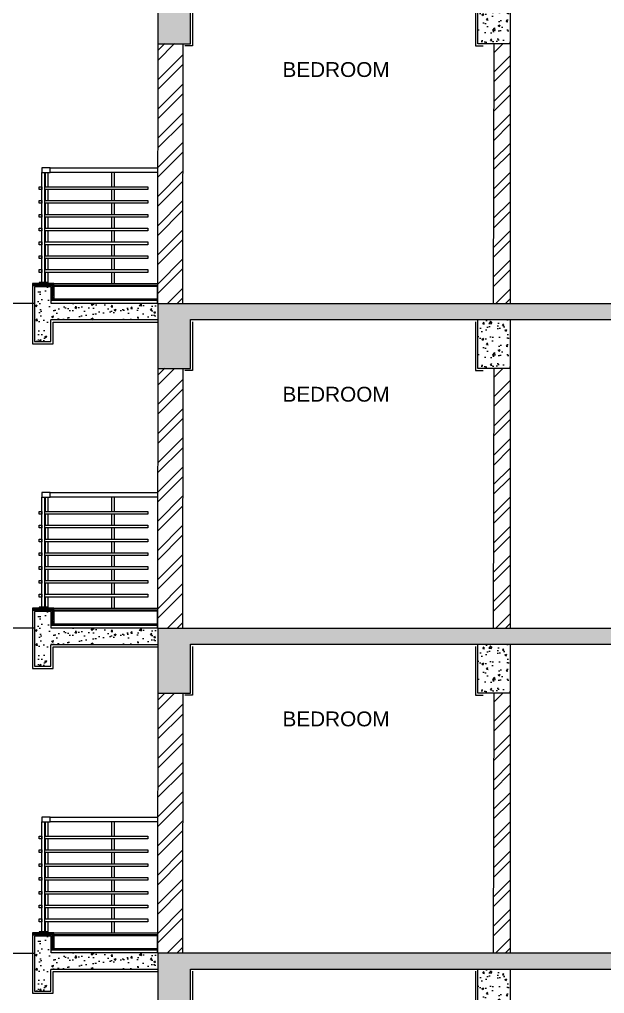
# Model space of a CAD drawing. Header units: metres. Extents: x 29392 to 32022, y 3934 to 33962.
# Drawn here: x 29696.84 to 29702.25, y 4068.81 to 4077.81 of the extents above; entities that cross this region are included whole.
import ezdxf

# ---------------------------------------------------------------- set-up
doc = ezdxf.new("R2010")
doc.units = ezdxf.units.M
doc.linetypes.add('HIDDEN', pattern=[0.375, 0.25, -0.125])
doc.linetypes.add('HIDDEN2', pattern=[4.7625, 3.175, -1.5875])
for name, color, linetype in [('20-HIDE', 11, 'HIDDEN'), ('33-SHADE', 251, 'Continuous'), ('DOOR-WIN', 6, 'Continuous'), ('ELE-1', 15, 'Continuous')]:
    doc.layers.add(name, color=color, linetype=linetype)
for name, color, linetype, lineweight in [('HATCH', 250, 'Continuous', 13), ('NAMES', 252, 'Continuous', 15), ('PLASTER', 252, 'Continuous', 15)]:
    doc.layers.add(name, color=color, linetype=linetype, lineweight=lineweight)
doc.styles.get("Standard").update_dxf_attribs({"font": 'arial.ttf'})

# ---------------------------------------------------------------- blocks, each defined once
blk = doc.blocks.new('uedu')
at = {"layer": '33-SHADE'}
h = blk.add_hatch(dxfattribs=at)
h.set_pattern_fill('ANSI31', color=253, scale=50, style=0)
h.set_pattern_definition([(45, (1783846.1323, 271602.1625), (-4.41941738, 4.41941738), [])])
h.paths.add_polyline_path([(1862003.6, 40806), (1861928.6, 40806), (1861928.6, 40798), (1862003.6, 40798)])
at = {"layer": '20-HIDE', "color": 5, "linetype": 'Continuous', "lineweight": 25}
blk.add_lwpolyline([(1862003.6, 40806), (1861928.6, 40806), (1861928.6, 40798), (1862003.6, 40798)], close=True, dxfattribs=at)
at = {"layer": 'DOOR-WIN', "color": 7}
for points in [[(1861953.6, 41803), (1862028.6, 41803), (1862028.6, 41843), (1861953.6, 41843)], [(1861928.6, 41673), (1861953.6, 41673), (1861953.6, 41648), (1861928.6, 41648)], [(1861928.6, 41548), (1861953.6, 41548), (1861953.6, 41523), (1861928.6, 41523)], [(1861928.6, 41423), (1861953.6, 41423), (1861953.6, 41398), (1861928.6, 41398)], [(1861928.6, 41298), (1861953.6, 41298), (1861953.6, 41273), (1861928.6, 41273)], [(1861928.6, 41173), (1861953.6, 41173), (1861953.6, 41148), (1861928.6, 41148)], [(1861928.6, 41048), (1861953.6, 41048), (1861953.6, 41023), (1861928.6, 41023)], [(1861928.6, 40923), (1861953.6, 40923), (1861953.6, 40898), (1861928.6, 40898)]]:
    blk.add_lwpolyline(points, close=True, dxfattribs=at)
at = {"layer": 'ELE-1'}
blk.add_lwpolyline([(1861953.6, 40806), (1861953.6, 41803), (1861978.6, 41803), (1861978.6, 40806)], dxfattribs=at)
blk = doc.blocks.new('afshfh')
for p, q in [((1864155.9, 113886.6), (1864155.9, 113887.3)), ((1864166.7, 113887.4), (1864156, 113887.4)), ((1864156, 113886.4), (1864166.7, 113886.4)), ((1864159.6, 113886.3), (1864160.1, 113886.4)), ((1864159.6, 113886.3), (1864162.6, 113885.2)), ((1864159.6, 113886.3), (1864163.1, 113885.4)), ((1864160.1, 113885.5), (1864159.6, 113885.4)), ((1864159.6, 113885.4), (1864162.6, 113884.3)), ((1864159.6, 113885.4), (1864163.1, 113884.4)), ((1864160.1, 113884.6), (1864159.6, 113884.4)), ((1864159.6, 113884.4), (1864162.6, 113883.4)), ((1864159.6, 113884.4), (1864163.1, 113883.5)), ((1864160.1, 113883.6), (1864159.6, 113883.5)), ((1864159.6, 113883.5), (1864162.6, 113882.4)), ((1864159.6, 113883.5), (1864163.1, 113882.6)), ((1864160.1, 113882.7), (1864159.6, 113882.6)), ((1864159.6, 113882.6), (1864162.6, 113881.5)), ((1864159.6, 113882.6), (1864163.1, 113881.6)), ((1864160.1, 113881.8), (1864159.6, 113881.6)), ((1864159.6, 113881.6), (1864162.6, 113880.6)), ((1864159.6, 113881.6), (1864163.1, 113880.7)), ((1864160.1, 113880.8), (1864159.6, 113880.7)), ((1864159.6, 113880.7), (1864162.6, 113879.6)), ((1864159.6, 113880.7), (1864163.1, 113879.8)), ((1864160.1, 113879.9), (1864159.6, 113879.8)), ((1864159.6, 113879.8), (1864162.6, 113878.7)), ((1864159.6, 113879.8), (1864163.1, 113878.8)), ((1864160.1, 113879), (1864159.6, 113878.8)), ((1864159.6, 113878.8), (1864162.6, 113877.8)), ((1864159.6, 113878.8), (1864163.1, 113877.9)), ((1864160.1, 113878), (1864159.6, 113877.9)), ((1864159.6, 113877.9), (1864162.6, 113876.8)), ((1864159.6, 113877.9), (1864163.1, 113877)), ((1864160.1, 113877.1), (1864159.6, 113877)), ((1864159.6, 113877), (1864162.6, 113875.9)), ((1864159.6, 113877), (1864163.1, 113876)), ((1864163.1, 113885.4), (1864160.1, 113886.4)), ((1864160.1, 113886.1), (1864160.1, 113885.5)), ((1864163.1, 113884.4), (1864160.1, 113885.5)), ((1864160.1, 113885.2), (1864160.1, 113884.6)), ((1864163.1, 113883.5), (1864160.1, 113884.6)), ((1864160.1, 113884.2), (1864160.1, 113883.6)), ((1864163.1, 113882.6), (1864160.1, 113883.6)), ((1864160.1, 113883.3), (1864160.1, 113882.7)), ((1864163.1, 113881.6), (1864160.1, 113882.7)), ((1864160.1, 113882.4), (1864160.1, 113881.8)), ((1864163.1, 113880.7), (1864160.1, 113881.8)), ((1864160.1, 113881.4), (1864160.1, 113880.8)), ((1864163.1, 113879.8), (1864160.1, 113880.8)), ((1864160.1, 113880.5), (1864160.1, 113879.9)), ((1864163.1, 113878.8), (1864160.1, 113879.9)), ((1864160.1, 113879.6), (1864160.1, 113879)), ((1864163.1, 113877.9), (1864160.1, 113879)), ((1864160.1, 113878.7), (1864160.1, 113878)), ((1864163.1, 113877), (1864160.1, 113878)), ((1864160.1, 113877.7), (1864160.1, 113877.1)), ((1864163.1, 113876), (1864160.1, 113877.1)), ((1864160.1, 113876.8), (1864160.1, 113876.2)), ((1864162.6, 113886.4), (1864162.6, 113885.5)), ((1864163.1, 113885.4), (1864162.6, 113885.2)), ((1864162.6, 113885.2), (1864162.6, 113884.6)), ((1864163.1, 113884.4), (1864162.6, 113884.3)), ((1864162.6, 113884.3), (1864162.6, 113883.7)), ((1864163.1, 113883.5), (1864162.6, 113883.4)), ((1864162.6, 113883.4), (1864162.6, 113882.7)), ((1864163.1, 113882.6), (1864162.6, 113882.4)), ((1864162.6, 113882.4), (1864162.6, 113881.8)), ((1864163.1, 113881.6), (1864162.6, 113881.5)), ((1864162.6, 113881.5), (1864162.6, 113880.9)), ((1864163.1, 113880.7), (1864162.6, 113880.6)), ((1864162.6, 113880.6), (1864162.6, 113879.9)), ((1864163.1, 113879.8), (1864162.6, 113879.6)), ((1864162.6, 113879.6), (1864162.6, 113879)), ((1864163.1, 113878.8), (1864162.6, 113878.7)), ((1864162.6, 113878.7), (1864162.6, 113878.1)), ((1864163.1, 113877.9), (1864162.6, 113877.8)), ((1864162.6, 113877.8), (1864162.6, 113877.1)), ((1864163.1, 113877), (1864162.6, 113876.8)), ((1864162.6, 113876.8), (1864162.6, 113876.2)), ((1864166.9, 113886.6), (1864166.9, 113887.3)), ((1864160.1, 113876.2), (1864159.6, 113876)), ((1864159.6, 113876), (1864162.6, 113875)), ((1864159.6, 113876), (1864163.1, 113875.1)), ((1864160.1, 113875.2), (1864159.6, 113875.1)), ((1864159.6, 113875.1), (1864162.6, 113874)), ((1864159.6, 113875.1), (1864163.1, 113874.2)), ((1864160.1, 113874.3), (1864159.6, 113874.2)), ((1864159.6, 113874.2), (1864162.6, 113873.1)), ((1864159.6, 113874.2), (1864163.1, 113873.2)), ((1864160.1, 113873.4), (1864159.6, 113873.2)), ((1864159.6, 113873.2), (1864162.6, 113872.2)), ((1864159.6, 113873.2), (1864163.1, 113872.3)), ((1864160.1, 113872.4), (1864159.6, 113872.3)), ((1864159.6, 113872.3), (1864162.6, 113871.2)), ((1864159.6, 113872.3), (1864163.1, 113871.4)), ((1864160.1, 113871.5), (1864159.6, 113871.4)), ((1864159.6, 113871.4), (1864162.6, 113870.3)), ((1864159.6, 113871.4), (1864163.1, 113870.4)), ((1864160.1, 113870.6), (1864159.6, 113870.4)), ((1864159.6, 113870.4), (1864162.6, 113869.4)), ((1864159.6, 113870.4), (1864163.1, 113869.5)), ((1864160.1, 113869.6), (1864159.6, 113869.5)), ((1864159.6, 113869.5), (1864162.6, 113868.4)), ((1864159.6, 113869.5), (1864163.1, 113868.6)), ((1864163.1, 113875.1), (1864160.1, 113876.2)), ((1864160.1, 113875.9), (1864160.1, 113875.2)), ((1864163.1, 113874.2), (1864160.1, 113875.2)), ((1864160.1, 113874.9), (1864160.1, 113874.3)), ((1864163.1, 113873.2), (1864160.1, 113874.3)), ((1864160.1, 113874), (1864160.1, 113873.4)), ((1864163.1, 113872.3), (1864160.1, 113873.4)), ((1864160.1, 113873.1), (1864160.1, 113872.4)), ((1864163.1, 113871.4), (1864160.1, 113872.4)), ((1864160.1, 113872.1), (1864160.1, 113871.5)), ((1864163.1, 113870.4), (1864160.1, 113871.5)), ((1864160.1, 113871.2), (1864160.1, 113870.6)), ((1864163.1, 113869.5), (1864160.1, 113870.6)), ((1864160.1, 113870.3), (1864160.1, 113869.6)), ((1864163.1, 113868.6), (1864160.1, 113869.6)), ((1864160.1, 113869.3), (1864160.1, 113865.4)), ((1864161.4, 113864.2), (1864160.1, 113867.9)), ((1864161.4, 113864.2), (1864160.1, 113865.4)), ((1864160.7, 113868.3), (1864160.2, 113868.1)), ((1864161.4, 113864.2), (1864162.6, 113865.4)), ((1864162.6, 113865.4), (1864162, 113867.7)), ((1864163.1, 113876), (1864162.6, 113875.9)), ((1864162.6, 113875.9), (1864162.6, 113875.3)), ((1864163.1, 113875.1), (1864162.6, 113875)), ((1864162.6, 113875), (1864162.6, 113874.3)), ((1864163.1, 113874.2), (1864162.6, 113874)), ((1864162.6, 113874), (1864162.6, 113873.4)), ((1864163.1, 113873.2), (1864162.6, 113873.1)), ((1864162.6, 113873.1), (1864162.6, 113872.5)), ((1864163.1, 113872.3), (1864162.6, 113872.2)), ((1864162.6, 113872.2), (1864162.6, 113871.5)), ((1864163.1, 113871.4), (1864162.6, 113871.2)), ((1864162.6, 113871.2), (1864162.6, 113870.6)), ((1864163.1, 113870.4), (1864162.6, 113870.3)), ((1864162.6, 113870.3), (1864162.6, 113869.7)), ((1864163.1, 113869.5), (1864162.6, 113869.4)), ((1864162.6, 113869.4), (1864162.6, 113868.7)), ((1864163.1, 113868.6), (1864162.6, 113868.4)), ((1864162.6, 113868.4), (1864162.6, 113865.4))]:
    blk.add_line(p, q)
for centre, radius, start, end in [((1864156, 113887.3), 0.15, 90, 180), ((1864156, 113886.6), 0.15, 180, 270), ((1864161.4, 113883.4), 5.5, 46.6602, 133.3398), ((1864166.7, 113887.3), 0.15, 0, 90), ((1864166.7, 113886.6), 0.15, 270, 0), ((1864160.3, 113867.9), 0.15, 111.57553, 198.16903), ((1864161.1, 113867.3), 1, 21.57553, 111.57553)]:
    blk.add_arc(centre, radius, start, end)

msp = doc.modelspace()

# ---------------------------------------------------------------- hatches: boundary and pattern name
at = {"transparency": 16777216}
h = msp.add_hatch(dxfattribs=at)
h.set_pattern_fill('ANSI33', scale=0.051055)
h.set_pattern_definition([(135, (31594.022349, 4032.76932), (0.00902539052, 0.00902539052), []), (135, (31594.013324, 4032.76932), (0.00902539052, 0.00902539052), [0.00638191484, -0.00319095742])])
h.paths.add_polyline_path([(29696.9638, 4075.3716), (29697.1599, 4075.3716), (29697.1599, 4075.3522), (29696.9638, 4075.3522)])
h.paths.add_polyline_path([(29697.1476, 4075.3461), (29697.1599, 4075.3461), (29697.1599, 4075.2246), (29697.1476, 4075.2246)])
h = msp.add_hatch(dxfattribs=at)
h.set_pattern_fill('ANSI33', scale=0.051055, angle=45, style=0)
h.set_pattern_definition([(90, (31594.104037, 4032.76932), (0.01276382968, 3e-18), []), (90, (31594.097656, 4032.775702), (0.01276382968, 3e-18), [0.00638191484, -0.00319095742])])
h.paths.add_polyline_path([(29698.1157, 4075.2246), (29698.1157, 4075.2123), (29697.1354, 4075.2123), (29697.1354, 4075.2246)])
h = msp.add_hatch(dxfattribs=at)
h.set_pattern_fill('ANSI33', scale=0.051055)
h.set_pattern_definition([(135, (31594.022349, 4029.76932), (0.00902539052, 0.00902539052), []), (135, (31594.013324, 4029.76932), (0.00902539052, 0.00902539052), [0.00638191484, -0.00319095742])])
h.paths.add_polyline_path([(29696.9638, 4072.3716), (29697.1599, 4072.3716), (29697.1599, 4072.3522), (29696.9638, 4072.3522)])
h.paths.add_polyline_path([(29697.1476, 4072.3461), (29697.1599, 4072.3461), (29697.1599, 4072.2246), (29697.1476, 4072.2246)])
h = msp.add_hatch(dxfattribs=at)
h.set_pattern_fill('ANSI33', scale=0.051055, angle=45, style=0)
h.set_pattern_definition([(90, (31594.104037, 4029.76932), (0.01276382968, 3e-18), []), (90, (31594.097656, 4029.775702), (0.01276382968, 3e-18), [0.00638191484, -0.00319095742])])
h.paths.add_polyline_path([(29698.1157, 4072.2246), (29698.1157, 4072.2123), (29697.1354, 4072.2123), (29697.1354, 4072.2246)])
h = msp.add_hatch(dxfattribs=at)
h.set_pattern_fill('ANSI33', scale=0.051055)
h.set_pattern_definition([(135, (31594.022349, 4026.76932), (0.00902539052, 0.00902539052), []), (135, (31594.013324, 4026.76932), (0.00902539052, 0.00902539052), [0.00638191484, -0.00319095742])])
h.paths.add_polyline_path([(29696.9638, 4069.3716), (29697.1599, 4069.3716), (29697.1599, 4069.3522), (29696.9638, 4069.3522)])
h.paths.add_polyline_path([(29697.1476, 4069.3461), (29697.1599, 4069.3461), (29697.1599, 4069.2246), (29697.1476, 4069.2246)])
h = msp.add_hatch(dxfattribs=at)
h.set_pattern_fill('ANSI33', scale=0.051055, angle=45, style=0)
h.set_pattern_definition([(90, (31594.104037, 4026.76932), (0.01276382968, 3e-18), []), (90, (31594.097656, 4026.775702), (0.01276382968, 3e-18), [0.00638191484, -0.00319095742])])
h.paths.add_polyline_path([(29698.1157, 4069.2246), (29698.1157, 4069.2123), (29697.1354, 4069.2123), (29697.1354, 4069.2246)])
at = {"layer": 'HATCH', "transparency": 16777216}
h = msp.add_hatch(dxfattribs=at)
h.set_pattern_fill('AR-CONC', color=256, scale=0.001)
h.set_pattern_definition([(50, (27763.88038, 3415.42546), (0.182184669, -0.015939086), [0.01905, -0.20955]), (355, (27763.88038, 3415.42546), (-0.035243421, 0.191056845), [0.01524, -0.167640584]), (100.451445, (27763.89556, 3415.42413), (0.146941247, 0.175117752), [0.016190009, -0.178090245]), (46.1842, (27763.88038, 3415.47626), (0.27107904, -0.042042328), [0.028575, -0.314325]), (96.635558, (27763.90297, 3415.47276), (0.237404134, 0.247426125), [0.024285023, -0.26713561]), (351.184151, (27763.88038, 3415.47626), (0.237404134, 0.247426125), [0.022859967, -0.251459732]), (21, (27763.90578, 3415.46356), (0.151614391, -0.102265198), [0.01905, -0.20955]), (326, (27763.90578, 3415.46356), (0.061802028, 0.184187966), [0.01524, -0.16764]), (71.451445, (27763.91842, 3415.45504), (0.21341642, 0.081922769), [0.016190009, -0.178089938]), (37.5, (27763.88038, 3415.42546), (0.0030886033, 0.0845550389), [0, -0.165608, 0, -0.17018, 0, -0.168275]), (7.5, (27763.88038, 3415.42546), (0.0668196625, 0.100180575), [0, -0.097028, 0, -0.161798, 0, -0.064135]), (327.5, (27763.82374, 3415.42546), (0.1355905952, -0.005728744), [0, -0.0635, 0, -0.19812, 0, -0.26289]), (317.5, (27763.79834, 3415.42546), (0.1481291814, 0.025426491), [0, -0.08255, 0, -0.131572, 0, -0.18669])])
h.paths.add_polyline_path([(29702.6751, 4077.8068), (29703.7953, 4077.8068), (29703.7953, 4077.9568), (29702.3751, 4077.9568), (29702.3751, 4077.3568), (29702.6751, 4077.3568)])
h.paths.add_polyline_path([(29698.1203, 4077.5871), (29698.4208, 4077.5868), (29698.4208, 4078.0368), (29702.3751, 4078.0368), (29702.3751, 4078.1868), (29698.1208, 4078.1871)])
h = msp.add_hatch(dxfattribs=at)
h.set_pattern_fill('AR-CONC', color=256, scale=0.001)
h.set_pattern_definition([(50, (27323.3869, 3361.19325), (0.182184669, -0.0159390855), [0.01905, -0.20955]), (355, (27323.3869, 3361.19325), (-0.035243421, 0.191056845), [0.01524, -0.167640584]), (100.451445, (27323.40208, 3361.19192), (0.146941247, 0.175117752), [0.016190009, -0.178090245]), (46.1842, (27323.3869, 3361.24405), (0.27107904, -0.042042328), [0.028575, -0.314325]), (96.635558, (27323.40949, 3361.24054), (0.237404134, 0.247426125), [0.024285023, -0.267135608]), (351.184151, (27323.3869, 3361.24405), (0.237404134, 0.247426125), [0.022859967, -0.251459732]), (21, (27323.4123, 3361.23135), (0.151614391, -0.102265198), [0.01905, -0.20955]), (326, (27323.4123, 3361.23135), (0.061802028, 0.184187966), [0.01524, -0.16764]), (71.451445, (27323.42493, 3361.22282), (0.213416419, 0.081922769), [0.016190009, -0.178089938]), (37.5, (27323.386896, 3361.193245), (0.0030886033, 0.0845550389), [0, -0.165608, 0, -0.17018, 0, -0.168275]), (7.5, (27323.3869, 3361.193245), (0.0668196625, 0.1001805748), [0, -0.097028, 0, -0.161798, 0, -0.064135]), (327.5, (27323.330254, 3361.193245), (0.1355905952, -0.005728744), [0, -0.0635, 0, -0.19812, 0, -0.26289]), (317.5, (27323.30485, 3361.19325), (0.1481291814, 0.025426491), [0, -0.08255, 0, -0.131572, 0, -0.18669])])
h.paths.add_polyline_path([(29701.0742, 4077.5864), (29701.3742, 4077.5864), (29701.374, 4078.0368), (29701.0742, 4078.0368)])
h = msp.add_hatch(dxfattribs=at)
h.set_pattern_fill('ANSI32', color=256, scale=0.02)
h.set_pattern_definition([(45, (27763.88038, 3415.42546), (-0.134703842, 0.134703842), []), (45, (27763.97019, 3415.42546), (-0.134703842, 0.134703842), [])])
h.paths.add_polyline_path([(29704.0253, 4074.9568), (29703.7953, 4074.9568), (29703.7953, 4077.3568), (29704.0253, 4077.3568)])
h.paths.add_polyline_path([(29702.3751, 4077.3568), (29702.5253, 4077.3568), (29702.5253, 4074.9568), (29702.3751, 4074.9568)])
edge = h.paths.add_edge_path()
edge.add_line((29698.3504, 4077.5869), (29698.3484, 4075.1868))
edge.add_line((29698.7298, 4075.1867), (29698.1184, 4075.1872))
edge.add_line((29698.1184, 4075.1872), (29698.1204, 4077.5871))
edge.add_line((29698.1204, 4077.5871), (29698.3542, 4077.5868))
h = msp.add_hatch(dxfattribs=at)
h.set_pattern_fill('ANSI32', color=256, scale=0.02)
h.set_pattern_definition([(45, (27323.3869, 3361.19325), (-0.134703842, 0.134703842), []), (45, (27323.4767, 3361.19325), (-0.134703842, 0.134703842), [])])
h.paths.add_polyline_path([(29701.374, 4077.5864), (29701.2242, 4077.5864), (29701.2184, 4075.1868), (29701.374, 4075.1868)])
h = msp.add_hatch(dxfattribs=at)
h.set_pattern_fill('AR-CONC', color=256, scale=0.001)
h.set_pattern_definition([(50, (28888.61957, 3803.82875), (0.18218467, -0.015939086), [0.01905, -0.20955]), (355, (28888.61957, 3803.82875), (-0.03524342, 0.191056845), [0.01524, -0.167640584]), (100.451445, (28888.63475, 3803.82742), (0.146941247, 0.175117752), [0.01619001, -0.178090245]), (46.1842, (28888.61957, 3803.87955), (0.27107904, -0.04204233), [0.028575, -0.314325]), (96.635558, (28888.64216, 3803.87605), (0.23740413, 0.247426125), [0.02428502, -0.26713561]), (351.18415, (28888.61957, 3803.87955), (0.23740413, 0.24742612), [0.02285997, -0.25145973]), (21, (28888.64497, 3803.86685), (0.15161439, -0.102265198), [0.01905, -0.20955]), (326, (28888.64497, 3803.86685), (0.06180203, 0.184187966), [0.01524, -0.16764]), (71.451445, (28888.6576, 3803.85833), (0.21341642, 0.08192277), [0.01619001, -0.178089938]), (37.5, (28888.61957, 3803.82875), (0.0030886033, 0.084555039), [0, -0.165608, 0, -0.17018, 0, -0.168275]), (7.5, (28888.61957, 3803.82875), (0.0668196625, 0.100180575), [0, -0.097028, 0, -0.161798, 0, -0.064135]), (327.5, (28888.56293, 3803.82875), (0.135590595, -0.005728744), [0, -0.0635, 0, -0.19812, 0, -0.26289]), (317.5, (28888.53753, 3803.82875), (0.148129181, 0.025426491), [0, -0.08255, 0, -0.131572, 0, -0.18669])])
h.paths.add_polyline_path([(29696.9822, 4075.0336), (29696.9822, 4074.8336), (29697.1322, 4074.8336), (29697.1322, 4075.0336), (29698.0984, 4075.0336), (29698.0984, 4075.1868), (29697.1354, 4075.1868), (29697.1354, 4075.34), (29696.9822, 4075.34), (29696.9822, 4075.1868)])
h = msp.add_hatch(dxfattribs=at)
h.set_pattern_fill('AR-CONC', color=256, scale=0.001)
h.set_pattern_definition([(50, (27763.88038, 3412.42546), (0.182184669, -0.015939086), [0.01905, -0.20955]), (355, (27763.88038, 3412.42546), (-0.035243421, 0.191056845), [0.01524, -0.167640584]), (100.451445, (27763.89556, 3412.42413), (0.146941247, 0.175117752), [0.016190009, -0.178090245]), (46.1842, (27763.88038, 3412.47626), (0.27107904, -0.042042328), [0.028575, -0.314325]), (96.635558, (27763.90297, 3412.47276), (0.237404134, 0.247426125), [0.024285023, -0.26713561]), (351.184151, (27763.88038, 3412.47626), (0.237404134, 0.247426125), [0.022859967, -0.251459732]), (21, (27763.90578, 3412.46356), (0.151614391, -0.102265198), [0.01905, -0.20955]), (326, (27763.90578, 3412.46356), (0.061802028, 0.184187966), [0.01524, -0.16764]), (71.451445, (27763.91842, 3412.45504), (0.21341642, 0.081922769), [0.016190009, -0.178089938]), (37.5, (27763.88038, 3412.42546), (0.0030886033, 0.0845550389), [0, -0.165608, 0, -0.17018, 0, -0.168275]), (7.5, (27763.88038, 3412.42546), (0.0668196625, 0.100180575), [0, -0.097028, 0, -0.161798, 0, -0.064135]), (327.5, (27763.82374, 3412.42546), (0.1355905952, -0.005728744), [0, -0.0635, 0, -0.19812, 0, -0.26289]), (317.5, (27763.79834, 3412.42546), (0.1481291814, 0.025426491), [0, -0.08255, 0, -0.131572, 0, -0.18669])])
h.paths.add_polyline_path([(29702.6751, 4074.8068), (29703.7953, 4074.8068), (29703.7953, 4074.9568), (29702.3751, 4074.9568), (29702.3751, 4074.3568), (29702.6751, 4074.3568)])
h.paths.add_polyline_path([(29698.1203, 4074.5871), (29698.4208, 4074.5868), (29698.4208, 4075.0368), (29702.3751, 4075.0368), (29702.3751, 4075.1868), (29698.1208, 4075.1871)])
h = msp.add_hatch(dxfattribs=at)
h.set_pattern_fill('AR-CONC', color=256, scale=0.001)
h.set_pattern_definition([(50, (27323.3869, 3358.19325), (0.182184669, -0.0159390855), [0.01905, -0.20955]), (355, (27323.3869, 3358.19325), (-0.035243421, 0.191056845), [0.01524, -0.167640584]), (100.451445, (27323.40208, 3358.19192), (0.146941247, 0.175117752), [0.016190009, -0.178090245]), (46.1842, (27323.3869, 3358.24405), (0.27107904, -0.042042328), [0.028575, -0.314325]), (96.635558, (27323.40949, 3358.24054), (0.237404134, 0.247426125), [0.024285023, -0.267135608]), (351.184151, (27323.3869, 3358.24405), (0.237404134, 0.247426125), [0.022859967, -0.251459732]), (21, (27323.4123, 3358.23135), (0.151614391, -0.102265198), [0.01905, -0.20955]), (326, (27323.4123, 3358.23135), (0.061802028, 0.184187966), [0.01524, -0.16764]), (71.451445, (27323.42493, 3358.22282), (0.213416419, 0.081922769), [0.016190009, -0.178089938]), (37.5, (27323.386896, 3358.193245), (0.0030886033, 0.0845550389), [0, -0.165608, 0, -0.17018, 0, -0.168275]), (7.5, (27323.3869, 3358.193245), (0.0668196625, 0.1001805748), [0, -0.097028, 0, -0.161798, 0, -0.064135]), (327.5, (27323.330254, 3358.193245), (0.1355905952, -0.005728744), [0, -0.0635, 0, -0.19812, 0, -0.26289]), (317.5, (27323.30485, 3358.19325), (0.1481291814, 0.025426491), [0, -0.08255, 0, -0.131572, 0, -0.18669])])
h.paths.add_polyline_path([(29701.0742, 4074.5864), (29701.3742, 4074.5864), (29701.374, 4075.0368), (29701.0742, 4075.0368)])
h = msp.add_hatch(dxfattribs=at)
h.set_pattern_fill('ANSI32', color=256, scale=0.02)
h.set_pattern_definition([(45, (27763.88038, 3412.42546), (-0.134703842, 0.134703842), []), (45, (27763.97019, 3412.42546), (-0.134703842, 0.134703842), [])])
h.paths.add_polyline_path([(29704.0253, 4071.9568), (29703.7953, 4071.9568), (29703.7953, 4074.3568), (29704.0253, 4074.3568)])
h.paths.add_polyline_path([(29702.3751, 4074.3568), (29702.5253, 4074.3568), (29702.5253, 4071.9568), (29702.3751, 4071.9568)])
edge = h.paths.add_edge_path()
edge.add_line((29698.3504, 4074.5869), (29698.3484, 4072.1868))
edge.add_line((29698.7298, 4072.1867), (29698.1184, 4072.1872))
edge.add_line((29698.1184, 4072.1872), (29698.1204, 4074.5871))
edge.add_line((29698.1204, 4074.5871), (29698.3542, 4074.5868))
h = msp.add_hatch(dxfattribs=at)
h.set_pattern_fill('ANSI32', color=256, scale=0.02)
h.set_pattern_definition([(45, (27323.3869, 3358.19325), (-0.134703842, 0.134703842), []), (45, (27323.4767, 3358.19325), (-0.134703842, 0.134703842), [])])
h.paths.add_polyline_path([(29701.374, 4074.5864), (29701.2242, 4074.5864), (29701.2184, 4072.1868), (29701.374, 4072.1868)])
h = msp.add_hatch(dxfattribs=at)
h.set_pattern_fill('AR-CONC', color=256, scale=0.001)
h.set_pattern_definition([(50, (28888.61957, 3800.82875), (0.18218467, -0.015939086), [0.01905, -0.20955]), (355, (28888.61957, 3800.82875), (-0.03524342, 0.191056845), [0.01524, -0.167640584]), (100.451445, (28888.63475, 3800.82742), (0.146941247, 0.175117752), [0.01619001, -0.178090245]), (46.1842, (28888.61957, 3800.87955), (0.27107904, -0.04204233), [0.028575, -0.314325]), (96.635558, (28888.64216, 3800.87605), (0.23740413, 0.247426125), [0.02428502, -0.26713561]), (351.18415, (28888.61957, 3800.87955), (0.23740413, 0.24742612), [0.02285997, -0.25145973]), (21, (28888.64497, 3800.86685), (0.15161439, -0.102265198), [0.01905, -0.20955]), (326, (28888.64497, 3800.86685), (0.06180203, 0.184187966), [0.01524, -0.16764]), (71.451445, (28888.6576, 3800.85833), (0.21341642, 0.08192277), [0.01619001, -0.178089938]), (37.5, (28888.61957, 3800.82875), (0.0030886033, 0.084555039), [0, -0.165608, 0, -0.17018, 0, -0.168275]), (7.5, (28888.61957, 3800.82875), (0.0668196625, 0.100180575), [0, -0.097028, 0, -0.161798, 0, -0.064135]), (327.5, (28888.56293, 3800.82875), (0.135590595, -0.005728744), [0, -0.0635, 0, -0.19812, 0, -0.26289]), (317.5, (28888.53753, 3800.82875), (0.148129181, 0.025426491), [0, -0.08255, 0, -0.131572, 0, -0.18669])])
h.paths.add_polyline_path([(29696.9822, 4072.0336), (29696.9822, 4071.8336), (29697.1322, 4071.8336), (29697.1322, 4072.0336), (29698.0984, 4072.0336), (29698.0984, 4072.1868), (29697.1354, 4072.1868), (29697.1354, 4072.34), (29696.9822, 4072.34), (29696.9822, 4072.1868)])
h = msp.add_hatch(dxfattribs=at)
h.set_pattern_fill('AR-CONC', color=256, scale=0.001)
h.set_pattern_definition([(50, (27763.88038, 3409.42546), (0.182184669, -0.015939086), [0.01905, -0.20955]), (355, (27763.88038, 3409.42546), (-0.035243421, 0.191056845), [0.01524, -0.167640584]), (100.451445, (27763.89556, 3409.42413), (0.146941247, 0.175117752), [0.016190009, -0.178090245]), (46.1842, (27763.88038, 3409.47626), (0.27107904, -0.042042328), [0.028575, -0.314325]), (96.635558, (27763.90297, 3409.47276), (0.237404134, 0.247426125), [0.024285023, -0.26713561]), (351.184151, (27763.88038, 3409.47626), (0.237404134, 0.247426125), [0.022859967, -0.251459732]), (21, (27763.90578, 3409.46356), (0.151614391, -0.102265198), [0.01905, -0.20955]), (326, (27763.90578, 3409.46356), (0.061802028, 0.184187966), [0.01524, -0.16764]), (71.451445, (27763.91842, 3409.45504), (0.21341642, 0.081922769), [0.016190009, -0.178089938]), (37.5, (27763.88038, 3409.42546), (0.0030886033, 0.0845550389), [0, -0.165608, 0, -0.17018, 0, -0.168275]), (7.5, (27763.88038, 3409.42546), (0.0668196625, 0.100180575), [0, -0.097028, 0, -0.161798, 0, -0.064135]), (327.5, (27763.82374, 3409.42546), (0.1355905952, -0.005728744), [0, -0.0635, 0, -0.19812, 0, -0.26289]), (317.5, (27763.79834, 3409.42546), (0.1481291814, 0.025426491), [0, -0.08255, 0, -0.131572, 0, -0.18669])])
h.paths.add_polyline_path([(29702.6751, 4071.8068), (29703.7953, 4071.8068), (29703.7953, 4071.9568), (29702.3751, 4071.9568), (29702.3751, 4071.3568), (29702.6751, 4071.3568)])
h.paths.add_polyline_path([(29698.1203, 4071.5871), (29698.4208, 4071.5868), (29698.4208, 4072.0368), (29702.3751, 4072.0368), (29702.3751, 4072.1868), (29698.1208, 4072.1871)])
h = msp.add_hatch(dxfattribs=at)
h.set_pattern_fill('AR-CONC', color=256, scale=0.001)
h.set_pattern_definition([(50, (27323.3869, 3355.19325), (0.182184669, -0.0159390855), [0.01905, -0.20955]), (355, (27323.3869, 3355.19325), (-0.035243421, 0.191056845), [0.01524, -0.167640584]), (100.451445, (27323.40208, 3355.19192), (0.146941247, 0.175117752), [0.016190009, -0.178090245]), (46.1842, (27323.3869, 3355.24405), (0.27107904, -0.042042328), [0.028575, -0.314325]), (96.635558, (27323.40949, 3355.24054), (0.237404134, 0.247426125), [0.024285023, -0.267135608]), (351.184151, (27323.3869, 3355.24405), (0.237404134, 0.247426125), [0.022859967, -0.251459732]), (21, (27323.4123, 3355.23135), (0.151614391, -0.102265198), [0.01905, -0.20955]), (326, (27323.4123, 3355.23135), (0.061802028, 0.184187966), [0.01524, -0.16764]), (71.451445, (27323.42493, 3355.22282), (0.213416419, 0.081922769), [0.016190009, -0.178089938]), (37.5, (27323.386896, 3355.193245), (0.0030886033, 0.0845550389), [0, -0.165608, 0, -0.17018, 0, -0.168275]), (7.5, (27323.3869, 3355.193245), (0.0668196625, 0.1001805748), [0, -0.097028, 0, -0.161798, 0, -0.064135]), (327.5, (27323.330254, 3355.193245), (0.1355905952, -0.005728744), [0, -0.0635, 0, -0.19812, 0, -0.26289]), (317.5, (27323.30485, 3355.19325), (0.1481291814, 0.025426491), [0, -0.08255, 0, -0.131572, 0, -0.18669])])
h.paths.add_polyline_path([(29701.0742, 4071.5864), (29701.3742, 4071.5864), (29701.374, 4072.0368), (29701.0742, 4072.0368)])
h = msp.add_hatch(dxfattribs=at)
h.set_pattern_fill('ANSI32', color=256, scale=0.02)
h.set_pattern_definition([(45, (27763.88038, 3409.42546), (-0.134703842, 0.134703842), []), (45, (27763.97019, 3409.42546), (-0.134703842, 0.134703842), [])])
h.paths.add_polyline_path([(29704.0253, 4068.9568), (29703.7953, 4068.9568), (29703.7953, 4071.3568), (29704.0253, 4071.3568)])
h.paths.add_polyline_path([(29702.3751, 4071.3568), (29702.5253, 4071.3568), (29702.5253, 4068.9568), (29702.3751, 4068.9568)])
edge = h.paths.add_edge_path()
edge.add_line((29698.3504, 4071.5869), (29698.3484, 4069.1868))
edge.add_line((29698.7298, 4069.1867), (29698.1184, 4069.1872))
edge.add_line((29698.1184, 4069.1872), (29698.1204, 4071.5871))
edge.add_line((29698.1204, 4071.5871), (29698.3542, 4071.5868))
h = msp.add_hatch(dxfattribs=at)
h.set_pattern_fill('ANSI32', color=256, scale=0.02)
h.set_pattern_definition([(45, (27323.3869, 3355.19325), (-0.134703842, 0.134703842), []), (45, (27323.4767, 3355.19325), (-0.134703842, 0.134703842), [])])
h.paths.add_polyline_path([(29701.374, 4071.5864), (29701.2242, 4071.5864), (29701.2184, 4069.1868), (29701.374, 4069.1868)])
h = msp.add_hatch(dxfattribs=at)
h.set_pattern_fill('AR-CONC', color=256, scale=0.001)
h.set_pattern_definition([(50, (28888.61957, 3797.82875), (0.18218467, -0.015939086), [0.01905, -0.20955]), (355, (28888.61957, 3797.82875), (-0.03524342, 0.191056845), [0.01524, -0.167640584]), (100.451445, (28888.63475, 3797.82742), (0.146941247, 0.175117752), [0.01619001, -0.178090245]), (46.1842, (28888.61957, 3797.87955), (0.27107904, -0.04204233), [0.028575, -0.314325]), (96.635558, (28888.64216, 3797.87605), (0.23740413, 0.247426125), [0.02428502, -0.26713561]), (351.18415, (28888.61957, 3797.87955), (0.23740413, 0.24742612), [0.02285997, -0.25145973]), (21, (28888.64497, 3797.86685), (0.15161439, -0.102265198), [0.01905, -0.20955]), (326, (28888.64497, 3797.86685), (0.06180203, 0.184187966), [0.01524, -0.16764]), (71.451445, (28888.6576, 3797.85833), (0.21341642, 0.08192277), [0.01619001, -0.178089938]), (37.5, (28888.61957, 3797.82875), (0.0030886033, 0.084555039), [0, -0.165608, 0, -0.17018, 0, -0.168275]), (7.5, (28888.61957, 3797.82875), (0.0668196625, 0.100180575), [0, -0.097028, 0, -0.161798, 0, -0.064135]), (327.5, (28888.56293, 3797.82875), (0.135590595, -0.005728744), [0, -0.0635, 0, -0.19812, 0, -0.26289]), (317.5, (28888.53753, 3797.82875), (0.148129181, 0.025426491), [0, -0.08255, 0, -0.131572, 0, -0.18669])])
h.paths.add_polyline_path([(29696.9822, 4069.0336), (29696.9822, 4068.8336), (29697.1322, 4068.8336), (29697.1322, 4069.0336), (29698.0984, 4069.0336), (29698.0984, 4069.1868), (29697.1354, 4069.1868), (29697.1354, 4069.34), (29696.9822, 4069.34), (29696.9822, 4069.1868)])
h = msp.add_hatch(dxfattribs=at)
h.set_pattern_fill('AR-CONC', color=256, scale=0.001)
h.set_pattern_definition([(50, (27763.88038, 3406.42546), (0.182184669, -0.015939086), [0.01905, -0.20955]), (355, (27763.88038, 3406.42546), (-0.035243421, 0.191056845), [0.01524, -0.167640584]), (100.451445, (27763.89556, 3406.42413), (0.146941247, 0.175117752), [0.016190009, -0.178090245]), (46.1842, (27763.88038, 3406.47626), (0.27107904, -0.042042328), [0.028575, -0.314325]), (96.635558, (27763.90297, 3406.47276), (0.237404134, 0.247426125), [0.024285023, -0.26713561]), (351.184151, (27763.88038, 3406.47626), (0.237404134, 0.247426125), [0.022859967, -0.251459732]), (21, (27763.90578, 3406.46356), (0.151614391, -0.102265198), [0.01905, -0.20955]), (326, (27763.90578, 3406.46356), (0.061802028, 0.184187966), [0.01524, -0.16764]), (71.451445, (27763.91842, 3406.45504), (0.21341642, 0.081922769), [0.016190009, -0.178089938]), (37.5, (27763.88038, 3406.42546), (0.0030886033, 0.0845550389), [0, -0.165608, 0, -0.17018, 0, -0.168275]), (7.5, (27763.88038, 3406.42546), (0.0668196625, 0.100180575), [0, -0.097028, 0, -0.161798, 0, -0.064135]), (327.5, (27763.82374, 3406.42546), (0.1355905952, -0.005728744), [0, -0.0635, 0, -0.19812, 0, -0.26289]), (317.5, (27763.79834, 3406.42546), (0.1481291814, 0.025426491), [0, -0.08255, 0, -0.131572, 0, -0.18669])])
h.paths.add_polyline_path([(29702.6751, 4068.8068), (29703.7953, 4068.8068), (29703.7953, 4068.9568), (29702.3751, 4068.9568), (29702.3751, 4068.3568), (29702.6751, 4068.3568)])
h.paths.add_polyline_path([(29698.1203, 4068.5871), (29698.4208, 4068.5868), (29698.4208, 4069.0368), (29702.3751, 4069.0368), (29702.3751, 4069.1868), (29698.1208, 4069.1871)])
h = msp.add_hatch(dxfattribs=at)
h.set_pattern_fill('AR-CONC', color=256, scale=0.001)
h.set_pattern_definition([(50, (27323.3869, 3352.19325), (0.182184669, -0.0159390855), [0.01905, -0.20955]), (355, (27323.3869, 3352.19325), (-0.035243421, 0.191056845), [0.01524, -0.167640584]), (100.451445, (27323.40208, 3352.19192), (0.146941247, 0.175117752), [0.016190009, -0.178090245]), (46.1842, (27323.3869, 3352.24405), (0.27107904, -0.042042328), [0.028575, -0.314325]), (96.635558, (27323.40949, 3352.24054), (0.237404134, 0.247426125), [0.024285023, -0.267135608]), (351.184151, (27323.3869, 3352.24405), (0.237404134, 0.247426125), [0.022859967, -0.251459732]), (21, (27323.4123, 3352.23135), (0.151614391, -0.102265198), [0.01905, -0.20955]), (326, (27323.4123, 3352.23135), (0.061802028, 0.184187966), [0.01524, -0.16764]), (71.451445, (27323.42493, 3352.22282), (0.213416419, 0.081922769), [0.016190009, -0.178089938]), (37.5, (27323.386896, 3352.193245), (0.0030886033, 0.0845550389), [0, -0.165608, 0, -0.17018, 0, -0.168275]), (7.5, (27323.3869, 3352.193245), (0.0668196625, 0.1001805748), [0, -0.097028, 0, -0.161798, 0, -0.064135]), (327.5, (27323.330254, 3352.193245), (0.1355905952, -0.005728744), [0, -0.0635, 0, -0.19812, 0, -0.26289]), (317.5, (27323.30485, 3352.19325), (0.1481291814, 0.025426491), [0, -0.08255, 0, -0.131572, 0, -0.18669])])
h.paths.add_polyline_path([(29701.0742, 4068.5864), (29701.3742, 4068.5864), (29701.374, 4069.0368), (29701.0742, 4069.0368)])

# ---------------------------------------------------------------- linework, layer by layer
at = {"transparency": 16777216}
for p, q in [((29698.1208, 4078.1868), (29698.1184, 4075.1868)), ((29698.4208, 4077.5868), (29698.4208, 4078.0368)), ((29701.0742, 4077.5864), (29701.0742, 4078.0364)), ((29701.374, 4078.0368), (29701.374, 4075.1868)), ((29698.1208, 4077.5868), (29698.4208, 4077.5868)), ((29698.3503, 4077.5868), (29698.3484, 4075.1868)), ((29701.3742, 4077.5864), (29701.0742, 4077.5864)), ((29701.2242, 4077.5864), (29701.2184, 4075.1868)), ((29698.1184, 4075.1868), (29698.1184, 4075.3368)), ((29698.1208, 4075.1868), (29698.1184, 4072.1868)), ((29698.1184, 4075.1868), (29702.3751, 4075.1868)), ((29698.1208, 4075.1868), (29702.3751, 4075.1868)), ((29696.9822, 4075.0336), (29696.9822, 4074.8336)), ((29697.1322, 4074.8336), (29697.1322, 4075.0336)), ((29698.4208, 4074.5868), (29698.4208, 4075.0368)), ((29698.4208, 4075.0368), (29702.3751, 4075.0368)), ((29701.0742, 4074.5864), (29701.0742, 4075.0364)), ((29701.374, 4075.0368), (29701.374, 4072.1868)), ((29696.9822, 4074.8336), (29697.1322, 4074.8336)), ((29698.1208, 4074.5868), (29698.4208, 4074.5868)), ((29698.3503, 4074.5868), (29698.3484, 4072.1868)), ((29701.3742, 4074.5864), (29701.0742, 4074.5864)), ((29701.2242, 4074.5864), (29701.2184, 4072.1868)), ((29698.1184, 4072.1868), (29698.1184, 4072.3368)), ((29698.1208, 4072.1868), (29698.1184, 4069.1868)), ((29698.1184, 4072.1868), (29702.3751, 4072.1868)), ((29698.1208, 4072.1868), (29702.3751, 4072.1868)), ((29696.9822, 4072.0336), (29696.9822, 4071.8336)), ((29697.1322, 4071.8336), (29697.1322, 4072.0336)), ((29698.4208, 4071.5868), (29698.4208, 4072.0368)), ((29698.4208, 4072.0368), (29702.3751, 4072.0368)), ((29701.0742, 4071.5864), (29701.0742, 4072.0364)), ((29701.374, 4072.0368), (29701.374, 4069.1868)), ((29696.9822, 4071.8336), (29697.1322, 4071.8336)), ((29698.1208, 4071.5868), (29698.4208, 4071.5868)), ((29698.3503, 4071.5868), (29698.3484, 4069.1868)), ((29701.3742, 4071.5864), (29701.0742, 4071.5864)), ((29701.2242, 4071.5864), (29701.2184, 4069.1868)), ((29698.1184, 4069.1868), (29698.1184, 4069.3368)), ((29698.1208, 4069.1868), (29698.1184, 4066.1868)), ((29698.1184, 4069.1868), (29702.3751, 4069.1868)), ((29698.1208, 4069.1868), (29702.3751, 4069.1868)), ((29696.9822, 4069.0336), (29696.9822, 4068.8336)), ((29697.1322, 4068.8336), (29697.1322, 4069.0336)), ((29698.4208, 4068.5868), (29698.4208, 4069.0368)), ((29698.4208, 4069.0368), (29702.3751, 4069.0368)), ((29701.0742, 4068.5864), (29701.0742, 4069.0364)), ((29701.374, 4069.0368), (29701.374, 4066.1868)), ((29696.9822, 4068.8336), (29697.1322, 4068.8336))]:
    msp.add_line(p, q, dxfattribs=at)
at = {"color": 7, "transparency": 16777216}
for p, q in [((29697.0797, 4076.3978), (29697.0797, 4076.2651)), ((29697.1053, 4076.3978), (29697.1053, 4076.2651)), ((29697.6924, 4076.3978), (29697.6924, 4076.2651)), ((29697.7179, 4076.3978), (29697.7179, 4076.2651)), ((29697.0797, 4076.2396), (29697.0797, 4076.1375)), ((29697.1053, 4076.2396), (29697.1053, 4076.1375)), ((29697.6924, 4076.2396), (29697.6924, 4076.1375)), ((29697.7179, 4076.2396), (29697.7179, 4076.1375)), ((29697.0797, 4076.1119), (29697.0797, 4076.0098)), ((29697.1053, 4076.1119), (29697.1053, 4076.0098)), ((29697.6924, 4076.1119), (29697.6924, 4076.0098)), ((29697.7179, 4076.1119), (29697.7179, 4076.0098)), ((29697.0797, 4075.9843), (29697.0797, 4075.8822)), ((29697.1053, 4075.9843), (29697.1053, 4075.8822)), ((29697.6924, 4075.9843), (29697.6924, 4075.8822)), ((29697.7179, 4075.9843), (29697.7179, 4075.8822)), ((29697.0797, 4075.8566), (29697.0797, 4075.7545)), ((29697.1053, 4075.8566), (29697.1053, 4075.7545)), ((29697.6924, 4075.8566), (29697.6924, 4075.7545)), ((29697.7179, 4075.8566), (29697.7179, 4075.7545)), ((29697.0797, 4075.729), (29697.0797, 4075.6269)), ((29697.1053, 4075.729), (29697.1053, 4075.6269)), ((29697.6924, 4075.729), (29697.6924, 4075.6269)), ((29697.7179, 4075.729), (29697.7179, 4075.6269)), ((29697.0797, 4075.6014), (29697.0797, 4075.4993)), ((29697.1053, 4075.6014), (29697.1053, 4075.4993)), ((29697.6924, 4075.6014), (29697.6924, 4075.4993)), ((29697.7179, 4075.6014), (29697.7179, 4075.4993)), ((29697.0797, 4075.4737), (29697.0797, 4075.3716)), ((29697.1053, 4075.4737), (29697.1053, 4075.3716)), ((29697.6924, 4075.4737), (29697.6924, 4075.3716)), ((29697.7179, 4075.4737), (29697.7179, 4075.3716)), ((29697.1538, 4075.3522), (29697.1538, 4075.3461)), ((29697.1599, 4075.3461), (29698.1157, 4075.3461)), ((29696.9822, 4075.1868), (29696.9822, 4075.0336)), ((29698.1157, 4075.1868), (29697.1354, 4075.1868)), ((29698.1184, 4075.0336), (29697.1322, 4075.0336)), ((29697.0797, 4073.3978), (29697.0797, 4073.2651)), ((29697.1053, 4073.3978), (29697.1053, 4073.2651)), ((29697.6924, 4073.3978), (29697.6924, 4073.2651)), ((29697.7179, 4073.3978), (29697.7179, 4073.2651)), ((29697.0797, 4073.2396), (29697.0797, 4073.1375)), ((29697.1053, 4073.2396), (29697.1053, 4073.1375)), ((29697.6924, 4073.2396), (29697.6924, 4073.1375)), ((29697.7179, 4073.2396), (29697.7179, 4073.1375)), ((29697.0797, 4073.1119), (29697.0797, 4073.0098)), ((29697.1053, 4073.1119), (29697.1053, 4073.0098)), ((29697.6924, 4073.1119), (29697.6924, 4073.0098)), ((29697.7179, 4073.1119), (29697.7179, 4073.0098)), ((29697.0797, 4072.9843), (29697.0797, 4072.8822)), ((29697.1053, 4072.9843), (29697.1053, 4072.8822)), ((29697.6924, 4072.9843), (29697.6924, 4072.8822)), ((29697.7179, 4072.9843), (29697.7179, 4072.8822)), ((29697.0797, 4072.8566), (29697.0797, 4072.7545)), ((29697.1053, 4072.8566), (29697.1053, 4072.7545)), ((29697.6924, 4072.8566), (29697.6924, 4072.7545)), ((29697.7179, 4072.8566), (29697.7179, 4072.7545)), ((29697.0797, 4072.729), (29697.0797, 4072.6269)), ((29697.1053, 4072.729), (29697.1053, 4072.6269)), ((29697.6924, 4072.729), (29697.6924, 4072.6269)), ((29697.7179, 4072.729), (29697.7179, 4072.6269)), ((29697.0797, 4072.6014), (29697.0797, 4072.4993)), ((29697.1053, 4072.6014), (29697.1053, 4072.4993)), ((29697.6924, 4072.6014), (29697.6924, 4072.4993)), ((29697.7179, 4072.6014), (29697.7179, 4072.4993)), ((29697.0797, 4072.4737), (29697.0797, 4072.3716)), ((29697.1053, 4072.4737), (29697.1053, 4072.3716)), ((29697.6924, 4072.4737), (29697.6924, 4072.3716)), ((29697.7179, 4072.4737), (29697.7179, 4072.3716)), ((29697.1538, 4072.3522), (29697.1538, 4072.3461)), ((29697.1599, 4072.3461), (29698.1157, 4072.3461)), ((29696.9822, 4072.1868), (29696.9822, 4072.0336)), ((29698.1157, 4072.1868), (29697.1354, 4072.1868)), ((29698.1184, 4072.0336), (29697.1322, 4072.0336)), ((29697.0797, 4070.3978), (29697.0797, 4070.2651)), ((29697.1053, 4070.3978), (29697.1053, 4070.2651)), ((29697.6924, 4070.3978), (29697.6924, 4070.2651)), ((29697.7179, 4070.3978), (29697.7179, 4070.2651)), ((29697.0797, 4070.2396), (29697.0797, 4070.1375)), ((29697.1053, 4070.2396), (29697.1053, 4070.1375)), ((29697.6924, 4070.2396), (29697.6924, 4070.1375)), ((29697.7179, 4070.2396), (29697.7179, 4070.1375)), ((29697.0797, 4070.1119), (29697.0797, 4070.0098)), ((29697.1053, 4070.1119), (29697.1053, 4070.0098)), ((29697.6924, 4070.1119), (29697.6924, 4070.0098)), ((29697.7179, 4070.1119), (29697.7179, 4070.0098)), ((29697.0797, 4069.9843), (29697.0797, 4069.8822)), ((29697.1053, 4069.9843), (29697.1053, 4069.8822)), ((29697.6924, 4069.9843), (29697.6924, 4069.8822)), ((29697.7179, 4069.9843), (29697.7179, 4069.8822)), ((29697.0797, 4069.8566), (29697.0797, 4069.7545)), ((29697.1053, 4069.8566), (29697.1053, 4069.7545)), ((29697.6924, 4069.8566), (29697.6924, 4069.7545)), ((29697.7179, 4069.8566), (29697.7179, 4069.7545)), ((29697.0797, 4069.729), (29697.0797, 4069.6269)), ((29697.1053, 4069.729), (29697.1053, 4069.6269)), ((29697.6924, 4069.729), (29697.6924, 4069.6269)), ((29697.7179, 4069.729), (29697.7179, 4069.6269)), ((29697.0797, 4069.6014), (29697.0797, 4069.4993)), ((29697.1053, 4069.6014), (29697.1053, 4069.4993)), ((29697.6924, 4069.6014), (29697.6924, 4069.4993)), ((29697.7179, 4069.6014), (29697.7179, 4069.4993)), ((29697.0797, 4069.4737), (29697.0797, 4069.3716)), ((29697.1053, 4069.4737), (29697.1053, 4069.3716)), ((29697.6924, 4069.4737), (29697.6924, 4069.3716)), ((29697.7179, 4069.4737), (29697.7179, 4069.3716)), ((29697.1538, 4069.3522), (29697.1538, 4069.3461)), ((29697.1599, 4069.3461), (29698.1157, 4069.3461)), ((29696.9822, 4069.1868), (29696.9822, 4069.0336)), ((29698.1157, 4069.1868), (29697.1354, 4069.1868)), ((29698.1184, 4069.0336), (29697.1322, 4069.0336))]:
    msp.add_line(p, q, dxfattribs=at)
for points in [[(29697.1257, 4076.4387), (29698.1157, 4076.4387)], [(29698.1157, 4076.3978), (29697.1257, 4076.3978)], [(29697.0746, 4076.2651), (29698.0289, 4076.2651), (29698.0289, 4076.2396), (29697.0746, 4076.2396)], [(29697.0746, 4076.1375), (29698.0289, 4076.1375), (29698.0289, 4076.1119), (29697.0746, 4076.1119)], [(29697.0746, 4076.0098), (29698.0289, 4076.0098), (29698.0289, 4075.9843), (29697.0746, 4075.9843)], [(29697.0746, 4075.8822), (29698.0289, 4075.8822), (29698.0289, 4075.8566), (29697.0746, 4075.8566)], [(29697.0746, 4075.7545), (29698.0289, 4075.7545), (29698.0289, 4075.729), (29697.0746, 4075.729)], [(29697.0746, 4075.6269), (29698.0289, 4075.6269), (29698.0289, 4075.6014), (29697.0746, 4075.6014)], [(29697.0746, 4075.4993), (29698.0289, 4075.4993), (29698.0289, 4075.4737), (29697.0746, 4075.4737)], [(29696.9638, 4075.3716), (29698.1157, 4075.3716)], [(29698.1157, 4075.3522), (29696.9638, 4075.3522)], [(29697.1354, 4075.1868), (29697.1354, 4075.34), (29696.9822, 4075.34), (29696.9822, 4075.1868)], [(29698.1184, 4075.2246), (29697.1354, 4075.2246)], [(29698.1184, 4075.2123), (29697.1354, 4075.2123)], [(29697.1257, 4073.4387), (29698.1157, 4073.4387)], [(29698.1157, 4073.3978), (29697.1257, 4073.3978)], [(29697.0746, 4073.2651), (29698.0289, 4073.2651), (29698.0289, 4073.2396), (29697.0746, 4073.2396)], [(29697.0746, 4073.1375), (29698.0289, 4073.1375), (29698.0289, 4073.1119), (29697.0746, 4073.1119)], [(29697.0746, 4073.0098), (29698.0289, 4073.0098), (29698.0289, 4072.9843), (29697.0746, 4072.9843)], [(29697.0746, 4072.8822), (29698.0289, 4072.8822), (29698.0289, 4072.8566), (29697.0746, 4072.8566)], [(29697.0746, 4072.7545), (29698.0289, 4072.7545), (29698.0289, 4072.729), (29697.0746, 4072.729)], [(29697.0746, 4072.6269), (29698.0289, 4072.6269), (29698.0289, 4072.6014), (29697.0746, 4072.6014)], [(29697.0746, 4072.4993), (29698.0289, 4072.4993), (29698.0289, 4072.4737), (29697.0746, 4072.4737)], [(29696.9638, 4072.3716), (29698.1157, 4072.3716)], [(29698.1157, 4072.3522), (29696.9638, 4072.3522)], [(29697.1354, 4072.1868), (29697.1354, 4072.34), (29696.9822, 4072.34), (29696.9822, 4072.1868)], [(29698.1184, 4072.2246), (29697.1354, 4072.2246)], [(29698.1184, 4072.2123), (29697.1354, 4072.2123)], [(29697.1257, 4070.4387), (29698.1157, 4070.4387)], [(29698.1157, 4070.3978), (29697.1257, 4070.3978)], [(29697.0746, 4070.2651), (29698.0289, 4070.2651), (29698.0289, 4070.2396), (29697.0746, 4070.2396)], [(29697.0746, 4070.1375), (29698.0289, 4070.1375), (29698.0289, 4070.1119), (29697.0746, 4070.1119)], [(29697.0746, 4070.0098), (29698.0289, 4070.0098), (29698.0289, 4069.9843), (29697.0746, 4069.9843)], [(29697.0746, 4069.8822), (29698.0289, 4069.8822), (29698.0289, 4069.8566), (29697.0746, 4069.8566)], [(29697.0746, 4069.7545), (29698.0289, 4069.7545), (29698.0289, 4069.729), (29697.0746, 4069.729)], [(29697.0746, 4069.6269), (29698.0289, 4069.6269), (29698.0289, 4069.6014), (29697.0746, 4069.6014)], [(29697.0746, 4069.4993), (29698.0289, 4069.4993), (29698.0289, 4069.4737), (29697.0746, 4069.4737)], [(29696.9638, 4069.3716), (29698.1157, 4069.3716)], [(29698.1157, 4069.3522), (29696.9638, 4069.3522)], [(29697.1354, 4069.1868), (29697.1354, 4069.34), (29696.9822, 4069.34), (29696.9822, 4069.1868)], [(29698.1184, 4069.2246), (29697.1354, 4069.2246)], [(29698.1184, 4069.2123), (29697.1354, 4069.2123)]]:
    msp.add_lwpolyline(points, dxfattribs=at)
for points in [[(29697.0236, 4075.4993), (29697.0491, 4075.4993), (29697.0491, 4075.4737), (29697.0236, 4075.4737)], [(29697.1599, 4075.3716), (29696.9638, 4075.3716), (29696.9638, 4075.3522), (29697.1599, 4075.3522)], [(29697.1476, 4075.3461), (29697.1599, 4075.3461), (29697.1599, 4075.2246), (29697.1476, 4075.2246)], [(29697.0236, 4072.4993), (29697.0491, 4072.4993), (29697.0491, 4072.4737), (29697.0236, 4072.4737)], [(29697.1599, 4072.3716), (29696.9638, 4072.3716), (29696.9638, 4072.3522), (29697.1599, 4072.3522)], [(29697.1476, 4072.3461), (29697.1599, 4072.3461), (29697.1599, 4072.2246), (29697.1476, 4072.2246)], [(29697.0236, 4069.4993), (29697.0491, 4069.4993), (29697.0491, 4069.4737), (29697.0236, 4069.4737)], [(29697.1599, 4069.3716), (29696.9638, 4069.3716), (29696.9638, 4069.3522), (29697.1599, 4069.3522)], [(29697.1476, 4069.3461), (29697.1599, 4069.3461), (29697.1599, 4069.2246), (29697.1476, 4069.2246)]]:
    msp.add_lwpolyline(points, close=True, dxfattribs=at)
at = {"layer": 'NAMES', "color": 7, "linetype": 'HIDDEN2', "lineweight": 20, "ltscale": 25, "transparency": 16777216}
for p, q in [((29696.9761, 4075.1852), (29690.848, 4075.1852)), ((29696.9762, 4072.1852), (29690.8482, 4072.1852)), ((29696.9879, 4069.1806), (29690.8598, 4069.1806))]:
    msp.add_line(p, q, dxfattribs=at)
at = {"layer": 'PLASTER', "transparency": 16777216}
for p, q in [((29698.4409, 4078.0168), (29698.4409, 4077.5668)), ((29701.0541, 4078.0164), (29701.0541, 4077.5664)), ((29698.4409, 4077.5668), (29698.3709, 4077.5668)), ((29701.0541, 4077.5664), (29701.1241, 4077.5664)), ((29698.4409, 4075.0168), (29698.4409, 4074.5668)), ((29701.0541, 4075.0164), (29701.0541, 4074.5664)), ((29698.4409, 4074.5668), (29698.3709, 4074.5668)), ((29701.0541, 4074.5664), (29701.1241, 4074.5664)), ((29698.4409, 4072.0168), (29698.4409, 4071.5668)), ((29701.0541, 4072.0164), (29701.0541, 4071.5664)), ((29698.4409, 4071.5668), (29698.3709, 4071.5668)), ((29701.0541, 4071.5664), (29701.1241, 4071.5664)), ((29698.4409, 4069.0168), (29698.4409, 4068.5668)), ((29701.0541, 4069.0164), (29701.0541, 4068.5664))]:
    msp.add_line(p, q, dxfattribs=at)
at = {"layer": 'PLASTER', "linetype": 'ByBlock', "lineweight": 20, "transparency": 16777216}
for p, q in [((29696.9638, 4075.3522), (29696.9638, 4074.8139)), ((29696.9638, 4075.0336), (29696.9638, 4075.0136)), ((29697.1522, 4075.0136), (29698.1157, 4075.0136)), ((29697.1522, 4074.8139), (29697.1522, 4075.0136)), ((29696.9638, 4074.8139), (29697.1322, 4074.8139)), ((29697.1322, 4074.8139), (29697.1522, 4074.8139)), ((29696.9638, 4072.3522), (29696.9638, 4071.8139)), ((29696.9638, 4072.0336), (29696.9638, 4072.0136)), ((29697.1522, 4072.0136), (29698.1157, 4072.0136)), ((29697.1522, 4071.8139), (29697.1522, 4072.0136)), ((29696.9638, 4071.8139), (29697.1322, 4071.8139)), ((29697.1322, 4071.8139), (29697.1522, 4071.8139)), ((29696.9638, 4069.3522), (29696.9638, 4068.8139)), ((29696.9638, 4069.0336), (29696.9638, 4069.0136)), ((29697.1522, 4069.0136), (29698.1157, 4069.0136)), ((29697.1522, 4068.8139), (29697.1522, 4069.0136)), ((29696.9638, 4068.8139), (29697.1322, 4068.8139)), ((29697.1322, 4068.8139), (29697.1522, 4068.8139))]:
    msp.add_line(p, q, dxfattribs=at)

# ---------------------------------------------------------------- block references
at = {"color": 7, "transparency": 16777216, "yscale": 0.001021106374551753, "zscale": 0.001021106374551753}
for name, p, xscale in [('uedu', (27795.7964, 4033.7125), 0.001021106374551753), ('afshfh', (27793.5293, 3959.0896), 0.001021106374551753), ('afshfh', (31600.5945, 3959.0896), -0.001021106374551753), ('uedu', (27795.7964, 4030.7125), 0.001021106374551753), ('afshfh', (27793.5293, 3956.0896), 0.001021106374551753), ('afshfh', (31600.5945, 3956.0896), -0.001021106374551753), ('uedu', (27795.7964, 4027.7125), 0.001021106374551753), ('afshfh', (27793.5293, 3953.0896), 0.001021106374551753), ('afshfh', (31600.5945, 3953.0896), -0.001021106374551753)]:
    msp.add_blockref(name, p, dxfattribs=dict(at, xscale=xscale))

# ---------------------------------------------------------------- texts
at = {"transparency": 16777216}
for p in [(29699.2714, 4077.2792), (29699.2714, 4074.2792), (29699.2714, 4071.2792)]:
    msp.add_text('BEDROOM', height=0.13707, dxfattribs=at).set_placement(p)

doc.saveas('drawing.dxf')
